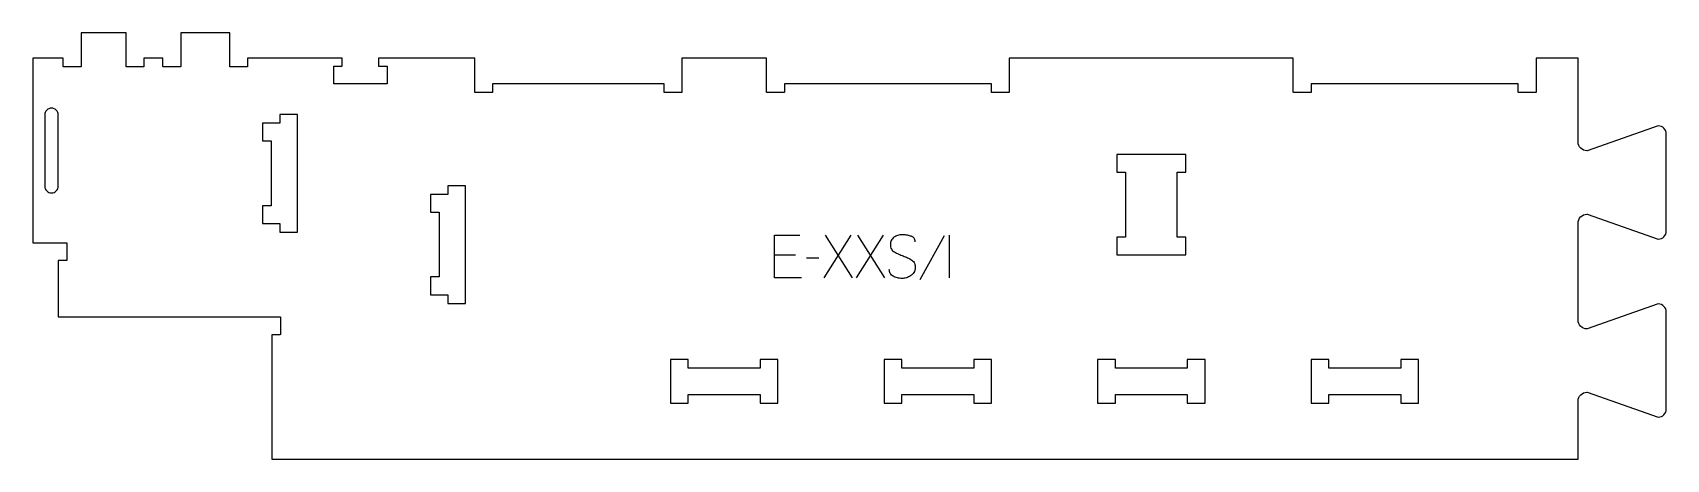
# Model space of a CAD drawing. Extents: x 0 to 1147, y 0 to 300.
import ezdxf

# ---------------------------------------------------------------- set-up
doc = ezdxf.new("R2010")
doc.units = 0
for name, color, linetype in [('1_ANYTOOL_1MMDEEP_LABELS_S', 2, 'CONTINUOUS'), ('3_ANYTOOL_CUTTHROUGH_INSID', 4, 'CONTINUOUS'), ('4_ANYTOOL_CUTTHROUGH_OUTSI', 5, 'CONTINUOUS')]:
    doc.layers.add(name, color=color, linetype=linetype)

msp = doc.modelspace()

# ---------------------------------------------------------------- linework, layer by layer
at = {"layer": '1_ANYTOOL_1MMDEEP_LABELS_S'}
for p, q in [((574.577899, 157.326075), (555.677899, 127.326075)), ((575.820756, 127.326075), (556.877899, 157.326075)), ((597.292185, 157.326075), (578.392185, 127.326075)), ((598.535042, 127.326075), (579.592185, 157.326075)), ((640.235042, 156.854647), (623.049328, 126.083218)), ((643.749328, 157.326075), (643.749328, 127.326075)), ((535.749328, 143.397504), (521.092185, 143.397504)), ((552.249328, 141.211789), (543.463614, 141.126075))]:
    msp.add_line(p, q, dxfattribs=at)
msp.add_lwpolyline([(540.035042, 127.326075), (521.092185, 127.326075), (521.092185, 157.326075), (538.920756, 157.326075)], dxfattribs=at)
msp.add_lwpolyline([(619.920756, 152.740361, 0.071867), (619.727643, 154.076968, 0.100684), (619.101114, 155.258218, 0.047558), (618.62656, 155.734668, 0.038563), (618.07656, 156.123397, 0.037928), (617.379372, 156.470865, 0.026634), (616.642185, 156.726075, 0.028461), (613.618852, 157.412058, 0.041577), (610.535042, 157.668932, 0.036938), (609.032682, 157.557793, 0.041531), (607.567185, 157.213575, 0.041583), (606.189808, 156.636367, 0.038125), (604.920756, 155.847504, 0.057611), (603.850604, 154.8556, 0.065808), (603.056471, 153.635004, 0.06469), (602.578975, 152.175449, 0.046778), (602.435042, 150.640361, 0.052235), (602.597398, 149.090519, 0.075448), (603.142185, 147.640361, 0.076671), (604.058277, 146.467308, 0.061023), (605.263614, 145.583218, 0.021951), (608.292468, 144.055872, 0.018213), (611.435042, 142.776075, -0.02405), (614.536527, 141.470613, -0.02981), (617.477899, 139.840361, -0.068439), (618.619201, 138.87443, -0.079282), (619.427899, 137.622504, -0.076308), (619.852899, 136.043822, -0.047772), (619.877899, 134.397504, -0.046243), (619.584665, 132.716544, -0.06359), (618.935042, 131.145718, -0.064671), (617.962218, 129.861529, -0.057073), (616.706471, 128.847504, -0.067522), (613.738162, 127.484593, -0.070793), (610.513614, 126.983218, -0.064027), (607.374598, 127.345733, -0.070447), (604.449328, 128.526075, -0.054374), (603.29091, 129.375708, -0.074742), (602.392185, 130.486789, -0.075199), (601.869178, 131.793168, -0.057737), (601.706471, 133.197504)], format="xyb", dxfattribs=at)
at = {"layer": '3_ANYTOOL_CUTTHROUGH_INSID'}
msp.add_lwpolyline([(18, 241.749991, 0.198912), (16.608762, 245.108752, 0.198912), (13.250005, 246.5, 0.198912), (9.891244, 245.108759, 0.198912), (8.5, 241.75), (8.5, 191.75, 0.198913), (9.891241, 188.391239, 0.198913), (13.25, 186.999994, 0.198913), (16.60876, 188.391239, 0.198913), (18, 191.750001)], format="xyb", close=True, dxfattribs=at)
for points in [[(173.5, 242), (173.5, 236), (161.5, 236), (161.5, 223.5), (167.5, 223.5), (167.5, 178), (161.5, 178), (161.5, 165.5), (173.5, 165.5), (173.5, 159.5), (186, 159.5), (186, 242)], [(810, 143.5), (810, 156), (804, 156), (804, 201.5), (810, 201.5), (810, 214), (761.5, 214), (761.5, 201.5), (767.5, 201.5), (767.5, 156), (761.5, 156), (761.5, 143.5)], [(291.5, 192), (291.5, 186), (279.5, 186), (279.5, 173.5), (285.5, 173.5), (285.5, 128), (279.5, 128), (279.5, 115.5), (291.5, 115.5), (291.5, 109.5), (304, 109.5), (304, 192)], [(460.5, 64), (460.5, 70), (448, 70), (448, 39.5), (460.5, 39.5), (460.5, 45.5), (511, 45.5), (511, 39.5), (523.5, 39.5), (523.5, 70), (511, 70), (511, 64)], [(635.75, 64), (610.5, 64), (610.5, 70), (598, 70), (598, 39.5), (610.5, 39.5), (610.5, 45.5), (661, 45.5), (661, 39.5), (673.5, 39.5), (673.5, 70), (661, 70), (661, 64)], [(760.5, 64), (760.5, 70), (748, 70), (748, 39.5), (760.5, 39.5), (760.5, 45.5), (811, 45.5), (811, 39.5), (823.5, 39.5), (823.5, 70), (811, 70), (811, 64)], [(935.75, 64), (910.5, 64), (910.5, 70), (898, 70), (898, 39.5), (910.5, 39.5), (910.5, 45.5), (961, 45.5), (961, 39.5), (973.5, 39.5), (973.5, 70), (961, 70), (961, 64)]]:
    msp.add_lwpolyline(points, close=True, dxfattribs=at)
at = {"layer": '4_ANYTOOL_CUTTHROUGH_OUTSI'}
msp.add_lwpolyline([(323, 263.5), (323, 257.75, -0.414214), (322.75, 257.5), (310.75, 257.5, -0.414214), (310.5, 257.75), (310.5, 281.5), (243, 281.5), (243, 276), (248.75, 276, -0.414214), (249, 275.75), (249, 263.75, -0.414214), (248.75, 263.5), (211.75, 263.5, -0.414214), (211.5, 263.75), (211.5, 275.75, -0.414214), (211.75, 276), (217.5, 276), (217.5, 281.5), (151, 281.5), (151, 275.75, -0.414214), (150.75, 275.5), (138.75, 275.5, -0.414214), (138.5, 275.75), (138.5, 299.5), (104, 299.5), (104, 275.75, -0.414214), (103.75, 275.5), (91.75, 275.5, -0.414214), (91.5, 275.75), (91.5, 281.5), (78.089, 281.5), (78.089, 275.75, -0.414214), (77.839, 275.5), (65.839, 275.5, -0.414214), (65.589, 275.75), (65.589, 299.5), (34, 299.5), (34, 275.75, -0.414214), (33.75, 275.5), (21.75, 275.5, -0.414214), (21.5, 275.75), (21.5, 281.5), (0, 281.5), (0, 152), (23.75, 152, -0.414214), (24, 151.75), (24, 139.75, -0.414214), (23.75, 139.5), (18, 139.5), (18, 100), (173.75, 100, -0.414214), (174, 99.75), (174, 87.75, -0.414214), (173.75, 87.5), (168, 87.5), (168, 0), (335.75, 0), (635.75, 0), (935.75, 0), (1085.5, 0), (1085.500006, 40.889752, -0.411451), (1091.749733, 47.081923, -0.084369), (1091.832321, 47.067888), (1141.79178, 29.581936, 0.412073), (1147.499733, 35.331783), (1147.499733, 103.331783, 0.412073), (1141.79178, 109.081629), (1091.832321, 91.595678, -0.084369), (1091.749733, 91.581642, -0.414214), (1085.499733, 97.831642), (1085.499733, 165.831642, -0.414214), (1091.749733, 172.081642, -0.084369), (1091.832321, 172.067606), (1141.79178, 154.581655, 0.412073), (1147.499733, 160.331501), (1147.499733, 228.331501, 0.412073), (1141.79178, 234.081348), (1091.832321, 216.595396, -0.084369), (1091.749733, 216.581361, -0.411451), (1085.500006, 222.773532), (1085.5, 281.5), (1056, 281.5), (1056, 257.75, -0.414214), (1055.75, 257.5), (1043.75, 257.5, -0.414214), (1043.5, 257.75), (1043.5, 263.5), (935.75, 263.5), (898, 263.5), (898, 257.75, -0.414214), (897.75, 257.5), (885.75, 257.5, -0.414214), (885.5, 257.75), (885.5, 281.5), (686, 281.5), (686, 257.75, -0.414214), (685.75, 257.5), (673.75, 257.5, -0.414214), (673.5, 257.75), (673.5, 263.5), (635.75, 263.5), (528, 263.5), (528, 257.75, -0.414214), (527.75, 257.5), (515.75, 257.5, -0.414214), (515.5, 257.75), (515.5, 281.5), (456, 281.5), (456, 257.75, -0.414214), (455.75, 257.5), (443.75, 257.5, -0.414214), (443.5, 257.75), (443.5, 263.5)], format="xyb", close=True, dxfattribs=at)

doc.saveas('drawing.dxf')
